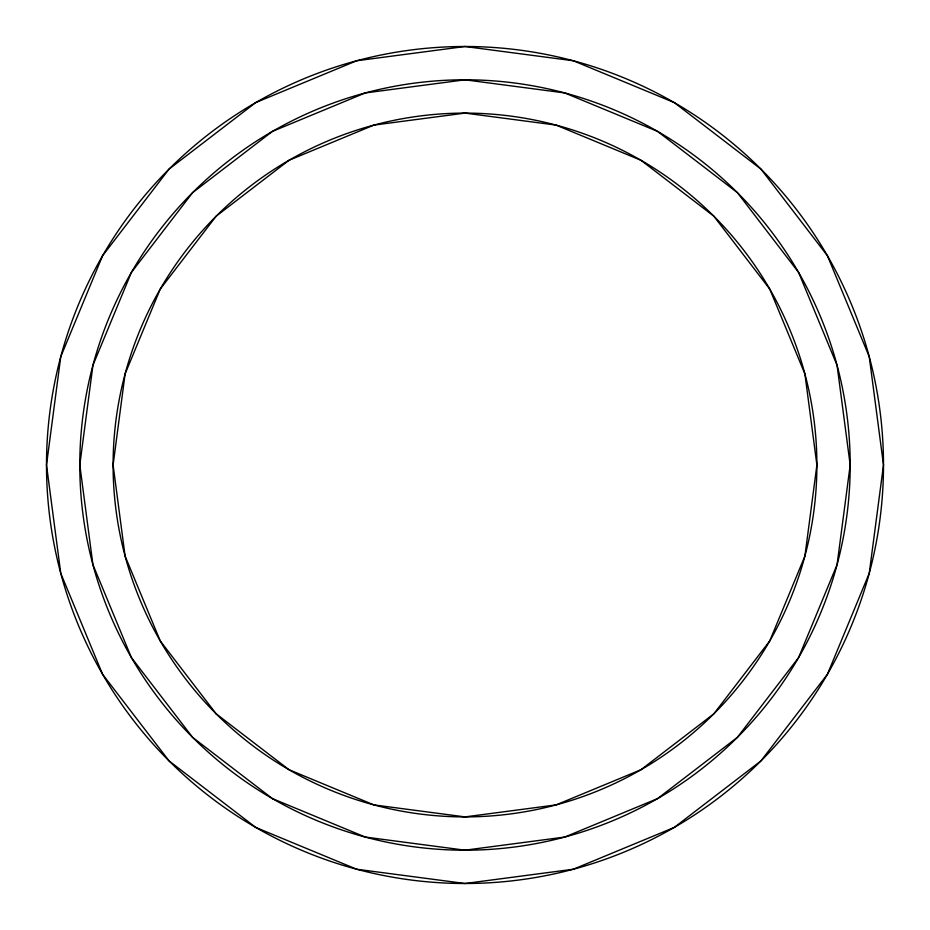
<?xml version="1.0" encoding="UTF-8"?>
<svg xmlns="http://www.w3.org/2000/svg" width="930" height="930" viewBox="0 0 930 930"><rect width="100%" height="100%" fill="white"/><g stroke="black" fill="none" stroke-linecap="round" stroke-linejoin="round"><path stroke-width="1.4" d="M60.764 356.69L46.5 465L60.764 573.31L102.567 674.25L169.074 760.926L255.75 827.433L356.69 869.236L465 883.5L573.31 869.236L674.25 827.433L760.926 760.926L827.433 674.25L869.236 573.31L883.5 465L869.236 356.69L827.433 255.75L760.926 169.074L674.25 102.567L573.31 60.764L465 46.5L356.69 60.764L255.75 102.567L169.074 169.074L102.567 255.75L60.764 356.69M92.93 365.304L79.806 465L92.93 564.696L131.409 657.603L192.626 737.374L272.397 798.591L365.304 837.07L465 850.194L564.696 837.07L657.603 798.591L737.374 737.374L798.591 657.603L837.07 564.696L850.194 465L837.07 365.304L798.591 272.397L737.374 192.626L657.603 131.409L564.696 92.93L465 79.806L365.304 92.93L272.397 131.409L192.626 192.626L131.409 272.397L92.93 365.304M125.097 373.918L113.1 465L125.097 556.082L160.251 640.944L216.167 713.833L289.056 769.749L373.918 804.903L465 816.9L556.082 804.903L640.944 769.749L713.833 713.833L769.749 640.944L804.903 556.082L816.9 465L804.903 373.918L769.749 289.056L713.833 216.167L640.944 160.251L556.082 125.097L465 113.1L373.918 125.097L289.056 160.251L216.167 216.167L160.251 289.056L125.097 373.918M272.397 798.591A385.194 385.194 0 0 0 850.194 465A385.194 385.194 0 0 0 272.397 131.409A385.194 385.194 0 0 0 272.397 798.591M216.167 713.833A351.9 351.9 0 0 0 804.903 556.082A351.9 351.9 0 0 0 373.918 125.097A351.9 351.9 0 0 0 216.167 713.833M255.75 827.433A418.5 418.5 0 0 0 883.5 465A418.5 418.5 0 0 0 255.75 102.567A418.5 418.5 0 0 0 255.75 827.433"/></g></svg>
